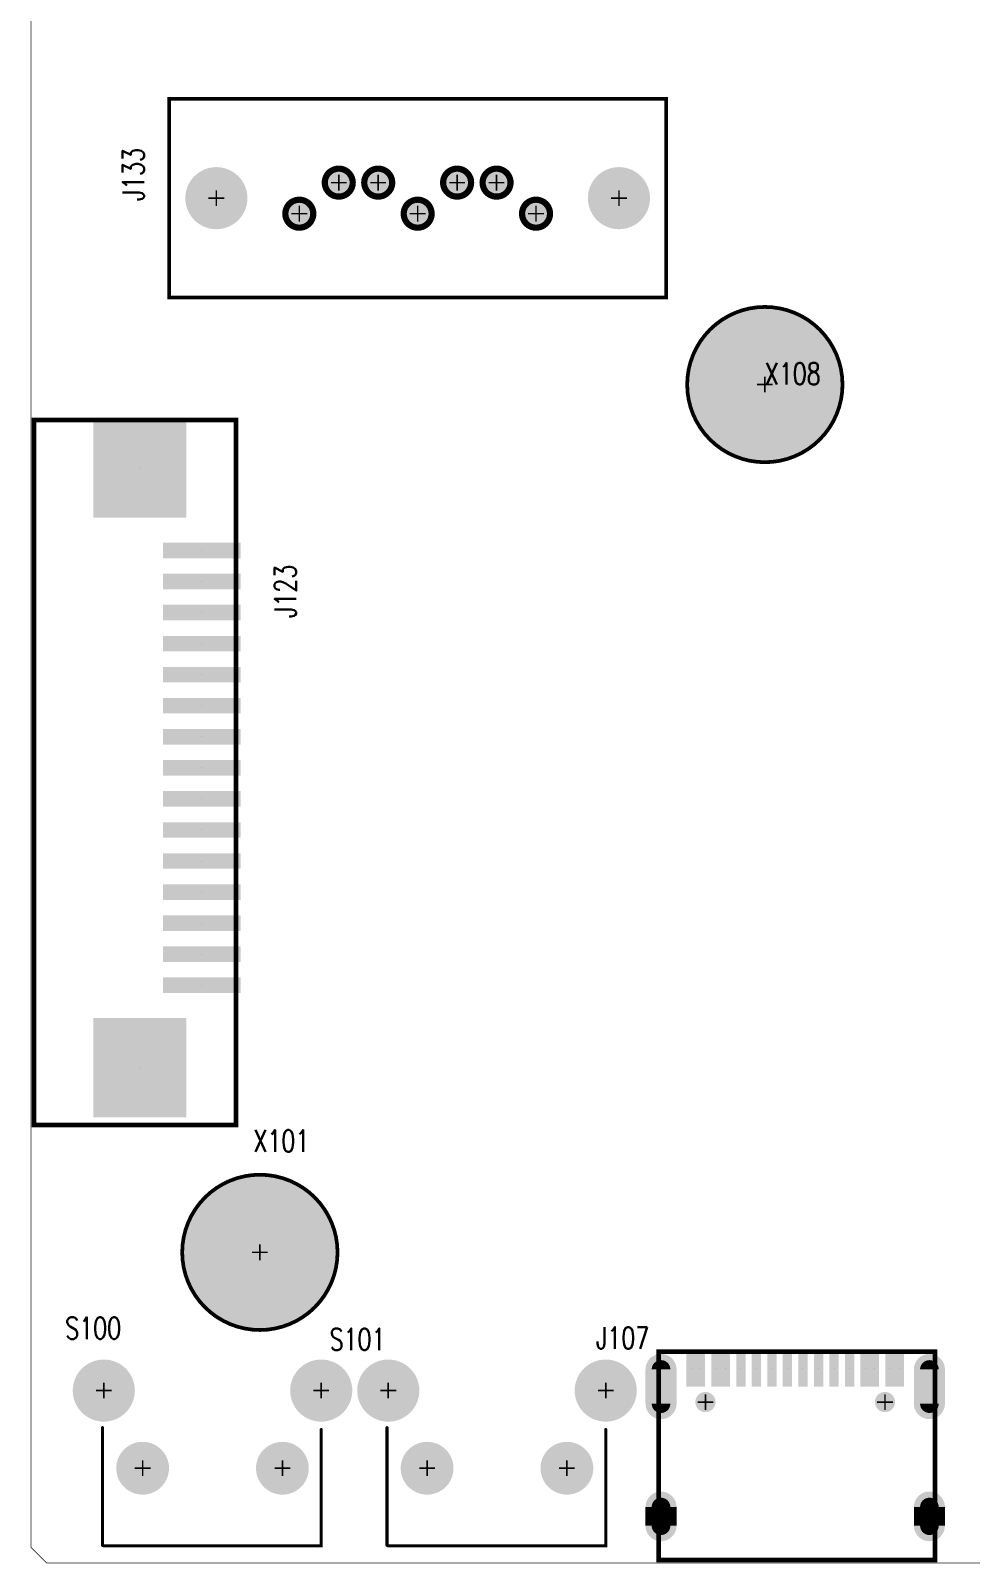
# Model space of a CAD drawing. Extents: x 0 to 170, y -2 to 101.
# Drawn here: x -0.01 to 30.24, y -0.01 to 49.34 of the extents above; entities that cross this region are included whole.
import ezdxf

# ---------------------------------------------------------------- set-up
doc = ezdxf.new("R2010")
doc.units = 0
doc.header["$MEASUREMENT"] = 0
doc.layers.get('0').update_dxf_attribs({"linetype": 'CONTINUOUS'})
for name, color, linetype in [('2D_LINE_01', 2, 'CONTINUOUS'), ('2D_LINE_27', 43, 'CONTINUOUS'), ('BOARD_OUTLINE_00', 254, 'CONTINUOUS'), ('DRIL_NPLTE_THRU_01', 3, 'CONTINUOUS'), ('DRIL_NPLTE_THRU_02', 171, 'CONTINUOUS'), ('DRIL_NPLTE_THRU_03', 23, 'CONTINUOUS'), ('DRIL_NPLTE_THRU_04', 216, 'CONTINUOUS'), ('DRIL_NPLTE_THRU_05', 255, 'CONTINUOUS'), ('DRIL_NPLTE_THRU_06', 186, 'CONTINUOUS'), ('DRIL_PLTE_THRU_01', 3, 'CONTINUOUS'), ('DRIL_PLTE_THRU_02', 171, 'CONTINUOUS'), ('DRIL_PLTE_THRU_03', 23, 'CONTINUOUS'), ('DRIL_PLTE_THRU_04', 216, 'CONTINUOUS'), ('DRIL_PLTE_THRU_05', 255, 'CONTINUOUS'), ('DRIL_PLTE_THRU_06', 186, 'CONTINUOUS'), ('DRIL_SYMBOL', 254, 'CONTINUOUS'), ('PADS_BOT', 150, 'CONTINUOUS'), ('PADS_INNER', 106, 'CONTINUOUS'), ('PADS_TOP', 106, 'CONTINUOUS'), ('PART_NAME_01', 1, 'CONTINUOUS'), ('PART_TOP_2DLINE_01', 222, 'CONTINUOUS'), ('PART_TOP_2DLINE_26', 254, 'CONTINUOUS')]:
    doc.layers.add(name, color=color, linetype=linetype)
doc.styles.add('W0$1', font='simplex', dxfattribs={"width": 0.75})
doc.styles.add('W0$127', font='simplex', dxfattribs={"width": 0.75})

# ---------------------------------------------------------------- blocks, each defined once
blk = doc.blocks.new('SMOOTH_0$025')
at = {"const_width": 0.0125}
blk.add_lwpolyline([(-0.00625, 0, 1), (0.00625, 0, 1)], format="xyb", close=True, dxfattribs=at)
blk = doc.blocks.new('BOARD_1')
at = {"layer": 'BOARD_OUTLINE_00', "const_width": 0.025}
blk.add_lwpolyline([(-11.176, 0.5), (-10.676, 0), (158.25, 0), (158.75, 0.5), (158.75, 99.83), (158.25, 100.33), (-10.676, 100.33), (-11.176, 99.83)], close=True, dxfattribs=at)
at = {"layer": 'BOARD_OUTLINE_00'}
for p in [(-11.176, 0.5), (-10.676, 0)]:
    blk.add_blockref('SMOOTH_0$025', p, dxfattribs=at)
blk = doc.blocks.new('DRAWING_103')
at = {"layer": '2D_LINE_01', "const_width": 0.12}
blk.add_lwpolyline([(2.5, 0, 1), (-2.5, 0, 1)], format="xyb", close=True, dxfattribs=at)
blk = doc.blocks.new('DRAWING_105')
at = {"layer": '2D_LINE_01', "const_width": 0.12}
blk.add_lwpolyline([(2.5, 0, 1), (-2.5, 0, 1)], format="xyb", close=True, dxfattribs=at)
blk = doc.blocks.new('SMOOTH_0$15')
at = {"const_width": 0.075}
blk.add_lwpolyline([(-0.0375, 0, 1), (0.0375, 0, 1)], format="xyb", close=True, dxfattribs=at)
blk = doc.blocks.new('DRAWING_2945')
at = {"layer": '2D_LINE_27', "const_width": 0.15}
blk.add_lwpolyline([(0, 0), (8.9, 0), (8.9, -6.7), (0, -6.7)], close=True, dxfattribs=at)
at = {"layer": '2D_LINE_27'}
for p in [(0, 0), (8.9, 0), (0, -6.7), (8.9, -6.7)]:
    blk.add_blockref('SMOOTH_0$15', p, dxfattribs=at)
blk = doc.blocks.new('DRAWING_2948')
at = {"layer": '2D_LINE_27', "const_width": 0.15}
blk.add_lwpolyline([(0, 0), (6.5, 0), (6.5, -22.7), (0, -22.7)], close=True, dxfattribs=at)
at = {"layer": '2D_LINE_27'}
for p in [(0, 0), (6.5, 0), (0, -22.7), (6.5, -22.7)]:
    blk.add_blockref('SMOOTH_0$15', p, dxfattribs=at)
blk = doc.blocks.new('DRIL_SYMBOL_3$5')
at = {"layer": 'DRIL_SYMBOL', "const_width": 0.0508}
for points in [[(-0.254, 0), (0.254, 0)], [(0, -0.254), (0, 0.254)]]:
    blk.add_lwpolyline(points, dxfattribs=at)
blk = doc.blocks.new('DRIL_HOLE_3$5')
at = {"const_width": 1.75}
blk.add_lwpolyline([(-0.875, 0, 1), (0.875, 0, 1)], format="xyb", close=True, dxfattribs=at)
blk.add_blockref('DRIL_SYMBOL_3$5', (0, 0))
blk = doc.blocks.new('PAD_24')
at = {"const_width": 0.75}
blk.add_lwpolyline([(0, -2.125, 1), (0, 2.125, 1)], format="xyb", close=True, dxfattribs=at)
blk = doc.blocks.new('STK_TOP_68')
at = {"layer": 'DRIL_PLTE_THRU_01'}
blk.add_blockref('DRIL_HOLE_3$5', (0, 0), dxfattribs=at)
at = {"layer": 'DRIL_PLTE_THRU_02'}
blk.add_blockref('DRIL_HOLE_3$5', (0, 0), dxfattribs=at)
at = {"layer": 'DRIL_PLTE_THRU_03'}
blk.add_blockref('DRIL_HOLE_3$5', (0, 0), dxfattribs=at)
at = {"layer": 'DRIL_PLTE_THRU_04'}
blk.add_blockref('DRIL_HOLE_3$5', (0, 0), dxfattribs=at)
at = {"layer": 'DRIL_PLTE_THRU_05'}
blk.add_blockref('DRIL_HOLE_3$5', (0, 0), dxfattribs=at)
at = {"layer": 'DRIL_PLTE_THRU_06'}
blk.add_blockref('DRIL_HOLE_3$5', (0, 0), dxfattribs=at)
at = {"layer": 'PADS_BOT'}
blk.add_blockref('PAD_24', (0, 0), dxfattribs=at)
at = {"layer": 'PADS_INNER'}
blk.add_blockref('PAD_24', (0, 0), dxfattribs=at)
at = {"layer": 'PADS_TOP'}
blk.add_blockref('PAD_24', (0, 0), dxfattribs=at)
blk = doc.blocks.new('SYM_TOP_40')
blk.add_blockref('STK_TOP_68', (0, 0))
blk = doc.blocks.new('PART_TOP_109')
blk.add_blockref('SYM_TOP_40', (0, 0))
at = {"layer": 'PART_NAME_01', "style": 'W0$127', "width": 0.75}
blk.add_text('X108', height=0.7, dxfattribs=at).set_placement((0, 0))
blk = doc.blocks.new('DRIL_HOLE_0')
blk.add_lwpolyline([(0, 0, 1), (0, 0, 1)], format="xyb", close=True)
blk = doc.blocks.new('PAD_4')
blk.add_lwpolyline([(0, 0), (0, 0)])
blk = doc.blocks.new('PAD_57')
at = {"const_width": 0.5}
blk.add_lwpolyline([(-1.25, 0), (1.25, 0)], dxfattribs=at)
blk = doc.blocks.new('STK_TOP_6')
at = {"layer": 'DRIL_PLTE_THRU_01'}
blk.add_blockref('DRIL_HOLE_0', (0, 0), dxfattribs=at)
at = {"layer": 'DRIL_PLTE_THRU_02'}
blk.add_blockref('DRIL_HOLE_0', (0, 0), dxfattribs=at)
at = {"layer": 'DRIL_PLTE_THRU_03'}
blk.add_blockref('DRIL_HOLE_0', (0, 0), dxfattribs=at)
at = {"layer": 'DRIL_PLTE_THRU_04'}
blk.add_blockref('DRIL_HOLE_0', (0, 0), dxfattribs=at)
at = {"layer": 'DRIL_PLTE_THRU_05'}
blk.add_blockref('DRIL_HOLE_0', (0, 0), dxfattribs=at)
at = {"layer": 'DRIL_PLTE_THRU_06'}
blk.add_blockref('DRIL_HOLE_0', (0, 0), dxfattribs=at)
at = {"layer": 'PADS_BOT'}
blk.add_blockref('PAD_4', (0, 0), dxfattribs=at)
at = {"layer": 'PADS_INNER'}
blk.add_blockref('PAD_4', (0, 0), dxfattribs=at)
at = {"layer": 'PADS_TOP', "rotation": 90}
blk.add_blockref('PAD_57', (0, 0), dxfattribs=at)
blk = doc.blocks.new('PAD_58')
at = {"const_width": 3}
blk.add_lwpolyline([(-1.6, 0), (1.6, 0)], dxfattribs=at)
blk = doc.blocks.new('STK_TOP_7')
at = {"layer": 'DRIL_PLTE_THRU_01'}
blk.add_blockref('DRIL_HOLE_0', (0, 0), dxfattribs=at)
at = {"layer": 'DRIL_PLTE_THRU_02'}
blk.add_blockref('DRIL_HOLE_0', (0, 0), dxfattribs=at)
at = {"layer": 'DRIL_PLTE_THRU_03'}
blk.add_blockref('DRIL_HOLE_0', (0, 0), dxfattribs=at)
at = {"layer": 'DRIL_PLTE_THRU_04'}
blk.add_blockref('DRIL_HOLE_0', (0, 0), dxfattribs=at)
at = {"layer": 'DRIL_PLTE_THRU_05'}
blk.add_blockref('DRIL_HOLE_0', (0, 0), dxfattribs=at)
at = {"layer": 'DRIL_PLTE_THRU_06'}
blk.add_blockref('DRIL_HOLE_0', (0, 0), dxfattribs=at)
at = {"layer": 'PADS_BOT'}
blk.add_blockref('PAD_4', (0, 0), dxfattribs=at)
at = {"layer": 'PADS_INNER'}
blk.add_blockref('PAD_4', (0, 0), dxfattribs=at)
at = {"layer": 'PADS_TOP'}
blk.add_blockref('PAD_58', (0, 0), dxfattribs=at)
blk = doc.blocks.new('SYM_TOP_4')
for name, p in [('STK_TOP_6', (-7, 1.5)), ('STK_TOP_6', (-6, 1.5)), ('STK_TOP_6', (-5, 1.5)), ('STK_TOP_6', (-4, 1.5)), ('STK_TOP_6', (-3, 1.5)), ('STK_TOP_6', (-2, 1.5)), ('STK_TOP_6', (-1, 1.5)), ('STK_TOP_6', (0, 1.5)), ('STK_TOP_6', (1, 1.5)), ('STK_TOP_6', (2, 1.5)), ('STK_TOP_6', (3, 1.5)), ('STK_TOP_6', (4, 1.5)), ('STK_TOP_6', (5, 1.5)), ('STK_TOP_6', (6, 1.5)), ('STK_TOP_6', (7, 1.5)), ('STK_TOP_7', (-9.65, -0.5)), ('STK_TOP_7', (9.65, -0.5))]:
    blk.add_blockref(name, p)
blk = doc.blocks.new('PART_TOP_375')
blk.add_blockref('SYM_TOP_4', (0, 0))
at = {"layer": 'PART_NAME_01', "style": 'W0$1', "width": 0.75}
blk.add_text('J123', height=0.7, rotation=180, dxfattribs=at).set_placement((-4.83, 4.54))
blk = doc.blocks.new('DRIL_SLOT_0002300047000000900')
at = {"const_width": 0.3}
blk.add_lwpolyline([(0.15, -0.3), (0.15, 0.3, 1), (-0.15, 0.3), (-0.15, -0.3, 1)], format="xyb", close=True, dxfattribs=at)
blk = doc.blocks.new('PAD_60')
at = {"const_width": 0.5}
blk.add_lwpolyline([(-0.3, -0.25), (0.3, -0.25, 1), (0.3, 0.25), (-0.3, 0.25, 1)], format="xyb", close=True, dxfattribs=at)
blk = doc.blocks.new('STK_TOP_24')
at = {"layer": 'DRIL_PLTE_THRU_01'}
blk.add_blockref('DRIL_SLOT_0002300047000000900', (0, 0), dxfattribs=at)
at = {"layer": 'DRIL_PLTE_THRU_02'}
blk.add_blockref('DRIL_SLOT_0002300047000000900', (0, 0), dxfattribs=at)
at = {"layer": 'DRIL_PLTE_THRU_03'}
blk.add_blockref('DRIL_SLOT_0002300047000000900', (0, 0), dxfattribs=at)
at = {"layer": 'DRIL_PLTE_THRU_04'}
blk.add_blockref('DRIL_SLOT_0002300047000000900', (0, 0), dxfattribs=at)
at = {"layer": 'DRIL_PLTE_THRU_05'}
blk.add_blockref('DRIL_SLOT_0002300047000000900', (0, 0), dxfattribs=at)
at = {"layer": 'DRIL_PLTE_THRU_06'}
blk.add_blockref('DRIL_SLOT_0002300047000000900', (0, 0), dxfattribs=at)
at = {"layer": 'PADS_BOT', "rotation": 90}
blk.add_blockref('PAD_60', (0, 0), dxfattribs=at)
at = {"layer": 'PADS_INNER', "rotation": 90}
blk.add_blockref('PAD_60', (0, 0), dxfattribs=at)
at = {"layer": 'PADS_TOP', "rotation": 90}
blk.add_blockref('PAD_60', (0, 0), dxfattribs=at)
blk = doc.blocks.new('DRIL_SLOT_0002300066000000900')
at = {"const_width": 0.3}
blk.add_lwpolyline([(0.15, -0.55), (0.15, 0.55, 1), (-0.15, 0.55), (-0.15, -0.55, 1)], format="xyb", close=True, dxfattribs=at)
blk = doc.blocks.new('PAD_61')
at = {"const_width": 0.5}
blk.add_lwpolyline([(-0.55, -0.25), (0.55, -0.25, 1), (0.55, 0.25), (-0.55, 0.25, 1)], format="xyb", close=True, dxfattribs=at)
blk = doc.blocks.new('STK_TOP_25')
at = {"layer": 'DRIL_PLTE_THRU_01'}
blk.add_blockref('DRIL_SLOT_0002300066000000900', (0, 0), dxfattribs=at)
at = {"layer": 'DRIL_PLTE_THRU_02'}
blk.add_blockref('DRIL_SLOT_0002300066000000900', (0, 0), dxfattribs=at)
at = {"layer": 'DRIL_PLTE_THRU_03'}
blk.add_blockref('DRIL_SLOT_0002300066000000900', (0, 0), dxfattribs=at)
at = {"layer": 'DRIL_PLTE_THRU_04'}
blk.add_blockref('DRIL_SLOT_0002300066000000900', (0, 0), dxfattribs=at)
at = {"layer": 'DRIL_PLTE_THRU_05'}
blk.add_blockref('DRIL_SLOT_0002300066000000900', (0, 0), dxfattribs=at)
at = {"layer": 'DRIL_PLTE_THRU_06'}
blk.add_blockref('DRIL_SLOT_0002300066000000900', (0, 0), dxfattribs=at)
at = {"layer": 'PADS_BOT', "rotation": 90}
blk.add_blockref('PAD_61', (0, 0), dxfattribs=at)
at = {"layer": 'PADS_INNER', "rotation": 90}
blk.add_blockref('PAD_61', (0, 0), dxfattribs=at)
at = {"layer": 'PADS_TOP', "rotation": 90}
blk.add_blockref('PAD_61', (0, 0), dxfattribs=at)
blk = doc.blocks.new('DRIL_SYMBOL_0$65')
at = {"layer": 'DRIL_SYMBOL', "const_width": 0.0508}
for points in [[(-0.254, 0), (0.254, 0)], [(0, -0.254), (0, 0.254)]]:
    blk.add_lwpolyline(points, dxfattribs=at)
blk = doc.blocks.new('DRIL_HOLE_0$65')
at = {"const_width": 0.325}
blk.add_lwpolyline([(-0.1625, 0, 1), (0.1625, 0, 1)], format="xyb", close=True, dxfattribs=at)
blk.add_blockref('DRIL_SYMBOL_0$65', (0, 0))
blk = doc.blocks.new('PAD_62')
at = {"const_width": 0.325}
blk.add_lwpolyline([(0, -0.1625, 1), (0, 0.1625, 1)], format="xyb", close=True, dxfattribs=at)
blk = doc.blocks.new('STK_TOP_26')
at = {"layer": 'DRIL_NPLTE_THRU_01'}
blk.add_blockref('DRIL_HOLE_0$65', (0, 0), dxfattribs=at)
at = {"layer": 'DRIL_NPLTE_THRU_02'}
blk.add_blockref('DRIL_HOLE_0$65', (0, 0), dxfattribs=at)
at = {"layer": 'DRIL_NPLTE_THRU_03'}
blk.add_blockref('DRIL_HOLE_0$65', (0, 0), dxfattribs=at)
at = {"layer": 'DRIL_NPLTE_THRU_04'}
blk.add_blockref('DRIL_HOLE_0$65', (0, 0), dxfattribs=at)
at = {"layer": 'DRIL_NPLTE_THRU_05'}
blk.add_blockref('DRIL_HOLE_0$65', (0, 0), dxfattribs=at)
at = {"layer": 'DRIL_NPLTE_THRU_06'}
blk.add_blockref('DRIL_HOLE_0$65', (0, 0), dxfattribs=at)
at = {"layer": 'PADS_BOT'}
blk.add_blockref('PAD_62', (0, 0), dxfattribs=at)
at = {"layer": 'PADS_INNER'}
blk.add_blockref('PAD_62', (0, 0), dxfattribs=at)
at = {"layer": 'PADS_TOP'}
blk.add_blockref('PAD_62', (0, 0), dxfattribs=at)
blk = doc.blocks.new('PAD_63')
at = {"const_width": 0.3}
blk.add_lwpolyline([(-0.575, 0), (0.575, 0)], dxfattribs=at)
blk = doc.blocks.new('STK_TOP_23')
at = {"layer": 'DRIL_PLTE_THRU_01'}
blk.add_blockref('DRIL_HOLE_0', (0, 0), dxfattribs=at)
at = {"layer": 'DRIL_PLTE_THRU_02'}
blk.add_blockref('DRIL_HOLE_0', (0, 0), dxfattribs=at)
at = {"layer": 'DRIL_PLTE_THRU_03'}
blk.add_blockref('DRIL_HOLE_0', (0, 0), dxfattribs=at)
at = {"layer": 'DRIL_PLTE_THRU_04'}
blk.add_blockref('DRIL_HOLE_0', (0, 0), dxfattribs=at)
at = {"layer": 'DRIL_PLTE_THRU_05'}
blk.add_blockref('DRIL_HOLE_0', (0, 0), dxfattribs=at)
at = {"layer": 'DRIL_PLTE_THRU_06'}
blk.add_blockref('DRIL_HOLE_0', (0, 0), dxfattribs=at)
at = {"layer": 'PADS_BOT'}
blk.add_blockref('PAD_4', (0, 0), dxfattribs=at)
at = {"layer": 'PADS_INNER'}
blk.add_blockref('PAD_4', (0, 0), dxfattribs=at)
at = {"layer": 'PADS_TOP', "rotation": 90}
blk.add_blockref('PAD_63', (0, 0), dxfattribs=at)
blk = doc.blocks.new('SYM_TOP_14')
for name, p in [('STK_TOP_23', (-3.35, 4.755)), ('STK_TOP_23', (-3.05, 4.755)), ('STK_TOP_23', (-2.55, 4.755)), ('STK_TOP_23', (-2.25, 4.755)), ('STK_TOP_23', (-1.75, 4.755)), ('STK_TOP_23', (-1.25, 4.755)), ('STK_TOP_23', (-0.75, 4.755)), ('STK_TOP_23', (-0.25, 4.755)), ('STK_TOP_23', (0.25, 4.755)), ('STK_TOP_23', (0.75, 4.755)), ('STK_TOP_23', (1.25, 4.755)), ('STK_TOP_23', (1.75, 4.755)), ('STK_TOP_23', (2.25, 4.755)), ('STK_TOP_23', (2.55, 4.755)), ('STK_TOP_23', (3.05, 4.755)), ('STK_TOP_23', (3.35, 4.755)), ('STK_TOP_25', (-4.32, 4.18)), ('STK_TOP_25', (4.32, 4.18)), ('STK_TOP_26', (-2.89, 3.68)), ('STK_TOP_26', (2.89, 3.68)), ('STK_TOP_24', (-4.32, 0)), ('STK_TOP_24', (4.32, 0))]:
    blk.add_blockref(name, p)
blk = doc.blocks.new('PART_TOP_392')
blk.add_blockref('SYM_TOP_14', (0, 0))
at = {"layer": 'PART_NAME_01', "style": 'W0$1', "width": 0.75}
blk.add_text('J107', height=0.7, dxfattribs=at).set_placement((-6.41, 5.396))
blk = doc.blocks.new('PART_TOP_568')
blk.add_blockref('SYM_TOP_40', (0, 0))
at = {"layer": 'PART_NAME_01', "style": 'W0$1', "width": 0.75}
blk.add_text('X101', height=0.7, dxfattribs=at).set_placement((-0.206, 3.24))
blk = doc.blocks.new('SMOOTH_0$12')
at = {"const_width": 0.06}
blk.add_lwpolyline([(-0.03, 0, 1), (0.03, 0, 1)], format="xyb", close=True, dxfattribs=at)
blk = doc.blocks.new('PART_BODY_TOP_53')
at = {"layer": 'PART_TOP_2DLINE_26', "const_width": 0.12}
blk.add_lwpolyline([(-8, 3.2), (8, 3.2), (8, -3.2), (-8, -3.2)], close=True, dxfattribs=at)
at = {"layer": 'PART_TOP_2DLINE_26'}
for p in [(-8, 3.2), (8, 3.2), (-8, -3.2), (8, -3.2)]:
    blk.add_blockref('SMOOTH_0$12', p, dxfattribs=at)
blk = doc.blocks.new('DRIL_SYMBOL_0$7')
at = {"layer": 'DRIL_SYMBOL', "const_width": 0.0508}
for points in [[(-0.254, 0), (0.254, 0)], [(0, -0.254), (0, 0.254)]]:
    blk.add_lwpolyline(points, dxfattribs=at)
blk = doc.blocks.new('DRIL_HOLE_0$7')
at = {"const_width": 0.35}
blk.add_lwpolyline([(-0.175, 0, 1), (0.175, 0, 1)], format="xyb", close=True, dxfattribs=at)
blk.add_blockref('DRIL_SYMBOL_0$7', (0, 0))
blk = doc.blocks.new('PAD_28')
at = {"const_width": 0.2}
blk.add_lwpolyline([(0, -0.45, 1), (0, 0.45, 1)], format="xyb", close=True, dxfattribs=at)
blk = doc.blocks.new('STK_TOP_50')
at = {"layer": 'DRIL_PLTE_THRU_01'}
blk.add_blockref('DRIL_HOLE_0$7', (0, 0), dxfattribs=at)
at = {"layer": 'DRIL_PLTE_THRU_02'}
blk.add_blockref('DRIL_HOLE_0$7', (0, 0), dxfattribs=at)
at = {"layer": 'DRIL_PLTE_THRU_03'}
blk.add_blockref('DRIL_HOLE_0$7', (0, 0), dxfattribs=at)
at = {"layer": 'DRIL_PLTE_THRU_04'}
blk.add_blockref('DRIL_HOLE_0$7', (0, 0), dxfattribs=at)
at = {"layer": 'DRIL_PLTE_THRU_05'}
blk.add_blockref('DRIL_HOLE_0$7', (0, 0), dxfattribs=at)
at = {"layer": 'DRIL_PLTE_THRU_06'}
blk.add_blockref('DRIL_HOLE_0$7', (0, 0), dxfattribs=at)
at = {"layer": 'PADS_BOT'}
blk.add_blockref('PAD_28', (0, 0), dxfattribs=at)
at = {"layer": 'PADS_INNER'}
blk.add_blockref('PAD_28', (0, 0), dxfattribs=at)
at = {"layer": 'PADS_TOP'}
blk.add_blockref('PAD_28', (0, 0), dxfattribs=at)
blk = doc.blocks.new('DRIL_SYMBOL_1$5')
at = {"layer": 'DRIL_SYMBOL', "const_width": 0.0508}
for points in [[(-0.254, 0), (0.254, 0)], [(0, -0.254), (0, 0.254)]]:
    blk.add_lwpolyline(points, dxfattribs=at)
blk = doc.blocks.new('DRIL_HOLE_1$5')
at = {"const_width": 0.75}
blk.add_lwpolyline([(-0.375, 0, 1), (0.375, 0, 1)], format="xyb", close=True, dxfattribs=at)
blk.add_blockref('DRIL_SYMBOL_1$5', (0, 0))
blk = doc.blocks.new('PAD_29')
at = {"const_width": 0.25}
blk.add_lwpolyline([(0, -0.875, 1), (0, 0.875, 1)], format="xyb", close=True, dxfattribs=at)
blk = doc.blocks.new('STK_TOP_82')
at = {"layer": 'DRIL_PLTE_THRU_01'}
blk.add_blockref('DRIL_HOLE_1$5', (0, 0), dxfattribs=at)
at = {"layer": 'DRIL_PLTE_THRU_02'}
blk.add_blockref('DRIL_HOLE_1$5', (0, 0), dxfattribs=at)
at = {"layer": 'DRIL_PLTE_THRU_03'}
blk.add_blockref('DRIL_HOLE_1$5', (0, 0), dxfattribs=at)
at = {"layer": 'DRIL_PLTE_THRU_04'}
blk.add_blockref('DRIL_HOLE_1$5', (0, 0), dxfattribs=at)
at = {"layer": 'DRIL_PLTE_THRU_05'}
blk.add_blockref('DRIL_HOLE_1$5', (0, 0), dxfattribs=at)
at = {"layer": 'DRIL_PLTE_THRU_06'}
blk.add_blockref('DRIL_HOLE_1$5', (0, 0), dxfattribs=at)
at = {"layer": 'PADS_BOT'}
blk.add_blockref('PAD_29', (0, 0), dxfattribs=at)
at = {"layer": 'PADS_INNER'}
blk.add_blockref('PAD_29', (0, 0), dxfattribs=at)
at = {"layer": 'PADS_TOP'}
blk.add_blockref('PAD_29', (0, 0), dxfattribs=at)
blk = doc.blocks.new('SYM_TOP_45')
for name, p in [('PART_BODY_TOP_53', (0, 0)), ('STK_TOP_82', (-6.48, 0)), ('STK_TOP_50', (-2.54, 0.5)), ('STK_TOP_50', (-1.27, 0.5)), ('STK_TOP_50', (1.27, 0.5)), ('STK_TOP_50', (2.54, 0.5)), ('STK_TOP_82', (6.48, 0)), ('STK_TOP_50', (-3.81, -0.5)), ('STK_TOP_50', (0, -0.5)), ('STK_TOP_50', (3.81, -0.5))]:
    blk.add_blockref(name, p)
blk = doc.blocks.new('PART_TOP_696')
blk.add_blockref('SYM_TOP_45', (0, 0))
at = {"layer": 'PART_NAME_01', "style": 'W0$1', "width": 0.75}
blk.add_text('J133', height=0.7, rotation=90, dxfattribs=at).set_placement((-8.801, -0.092))
blk = doc.blocks.new('SMOOTH_0$1')
at = {"const_width": 0.05}
blk.add_lwpolyline([(-0.025, 0, 1), (0.025, 0, 1)], format="xyb", close=True, dxfattribs=at)
blk = doc.blocks.new('PART_BODY_TOP_56')
at = {"layer": 'PART_TOP_2DLINE_01', "const_width": 0.1}
for points in [[(-3.542, -3.732), (-3.542, 0.056)], [(-3.5, -3.75), (3.5, -3.75), (3.5, -0.006)]]:
    blk.add_lwpolyline(points, dxfattribs=at)
at = {"layer": 'PART_TOP_2DLINE_01'}
for p in [(-3.542, 0.056), (3.5, -0.006), (-3.542, -3.732), (-3.5, -3.75), (3.5, -3.75)]:
    blk.add_blockref('SMOOTH_0$1', p, dxfattribs=at)
blk = doc.blocks.new('DRIL_SYMBOL_1$2')
at = {"layer": 'DRIL_SYMBOL', "const_width": 0.0508}
for points in [[(-0.254, 0), (0.254, 0)], [(0, -0.254), (0, 0.254)]]:
    blk.add_lwpolyline(points, dxfattribs=at)
blk = doc.blocks.new('DRIL_HOLE_1$2')
at = {"const_width": 0.6}
blk.add_lwpolyline([(-0.3, 0, 1), (0.3, 0, 1)], format="xyb", close=True, dxfattribs=at)
blk.add_blockref('DRIL_SYMBOL_1$2', (0, 0))
blk = doc.blocks.new('PAD_90')
at = {"const_width": 0.25}
blk.add_lwpolyline([(0, -0.725, 1), (0, 0.725, 1)], format="xyb", close=True, dxfattribs=at)
blk = doc.blocks.new('STK_TOP_86')
at = {"layer": 'DRIL_PLTE_THRU_01'}
blk.add_blockref('DRIL_HOLE_1$2', (0, 0), dxfattribs=at)
at = {"layer": 'DRIL_PLTE_THRU_02'}
blk.add_blockref('DRIL_HOLE_1$2', (0, 0), dxfattribs=at)
at = {"layer": 'DRIL_PLTE_THRU_03'}
blk.add_blockref('DRIL_HOLE_1$2', (0, 0), dxfattribs=at)
at = {"layer": 'DRIL_PLTE_THRU_04'}
blk.add_blockref('DRIL_HOLE_1$2', (0, 0), dxfattribs=at)
at = {"layer": 'DRIL_PLTE_THRU_05'}
blk.add_blockref('DRIL_HOLE_1$2', (0, 0), dxfattribs=at)
at = {"layer": 'DRIL_PLTE_THRU_06'}
blk.add_blockref('DRIL_HOLE_1$2', (0, 0), dxfattribs=at)
at = {"layer": 'PADS_BOT'}
blk.add_blockref('PAD_90', (0, 0), dxfattribs=at)
at = {"layer": 'PADS_INNER'}
blk.add_blockref('PAD_90', (0, 0), dxfattribs=at)
at = {"layer": 'PADS_TOP'}
blk.add_blockref('PAD_90', (0, 0), dxfattribs=at)
blk = doc.blocks.new('SYM_TOP_48')
for name, p in [('STK_TOP_82', (-3.5, 1.25)), ('STK_TOP_82', (3.5, 1.25)), ('PART_BODY_TOP_56', (0, 0)), ('STK_TOP_86', (-2.25, -1.25)), ('STK_TOP_86', (2.25, -1.25))]:
    blk.add_blockref(name, p)
blk = doc.blocks.new('PART_TOP_733')
blk.add_blockref('SYM_TOP_48', (0, 0))
at = {"layer": 'PART_NAME_01', "style": 'W0$1', "width": 0.75}
blk.add_text('S100', height=0.7, dxfattribs=at).set_placement((-4.742, 2.91))
blk = doc.blocks.new('PART_TOP_734')
blk.add_blockref('SYM_TOP_48', (0, 0))
at = {"layer": 'PART_NAME_01', "style": 'W0$1', "width": 0.75}
blk.add_text('S101', height=0.7, dxfattribs=at).set_placement((-5.39, 2.55))

msp = doc.modelspace()

# ---------------------------------------------------------------- block references
for name, p in [('BOARD_1', (11.176, 0)), ('PART_TOP_696', (12.446, 43.942)), ('DRAWING_105', (23.622, 37.94)), ('PART_TOP_109', (23.622, 37.94)), ('DRAWING_2948', (0.1, 36.8)), ('PART_TOP_568', (7.366, 10)), ('DRAWING_103', (7.366, 10)), ('PART_TOP_733', (5.842, 4.3)), ('PART_TOP_734', (15, 4.3)), ('PART_TOP_392', (24.6, 1.5)), ('DRAWING_2945', (20.2, 6.8))]:
    msp.add_blockref(name, p)
at = {"rotation": 270}
msp.add_blockref('PART_TOP_375', (4, 25.6), dxfattribs=at)

doc.saveas('drawing.dxf')
